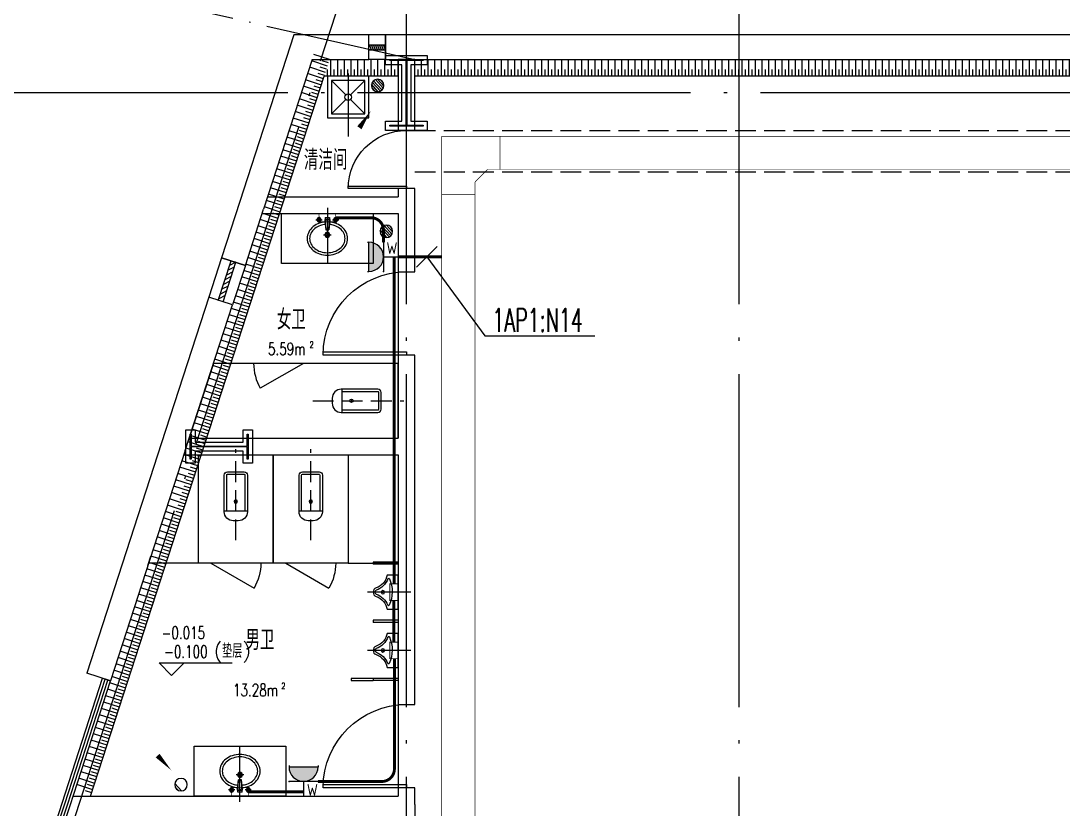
# Model space of a CAD drawing. Extents: x -1396510 to 1250330, y -1892470 to 1623980.
# Drawn here: x -299487 to -286963, y -1296682 to -1287207 of the extents above; entities that cross this region are included whole.
import ezdxf
from ezdxf.enums import TextEntityAlignment as Align

# ---------------------------------------------------------------- set-up
doc = ezdxf.new("R2010")
doc.units = 0
doc.header["$LTSCALE"] = 1000
doc.header["$MEASUREMENT"] = 0
for name, pattern in [('10平面$1$DOTE', [2.4200000000000004, 2, -0.2, 0.02, -0.2]), ('DASH', [0.35, 0.25, -0.1]), ('DOTE', [2.4200000000000004, 2, -0.2, 0.02, -0.2])]:
    doc.linetypes.add(name, pattern=pattern)
doc.layers.get('Defpoints').update_dxf_attribs({"color": 210})
for name, color, linetype in [('10平面$1$A-AXIS-DOTE', 14, '10平面$1$DOTE'), ('99平面图例外参$0$A-HATCH-2', 251, 'Continuous'), ('A-AXIS-DOTE', 14, 'DOTE'), ('A-HATCH-2', 251, 'Continuous'), ('A-LIN-V', 9, 'Continuous'), ('A-WC', 223, 'Continuous'), ('A-WINDOW', 140, 'Continuous'), ('A-彩色打印层', 12, 'Continuous'), ('AS-COLN', 6, 'Continuous'), ('AS-WALL', 40, 'Continuous'), ('CABLETRAY', 4, 'Continuous'), ('DIM-照明', 3, 'Continuous'), ('DIM_SYMB', 3, 'Continuous'), ('EQUIP-插座', 3, 'Continuous'), ('WIRE-照明', 1, 'Continuous'), ('建-墙-幕', 4, 'Continuous'), ('建-房间', 7, 'Continuous'), ('建-标高', 3, 'Continuous'), ('建-门', 4, 'Continuous')]:
    doc.layers.add(name, color=color, linetype=linetype)
doc.layers.add('A-云线2', color=3, linetype='Continuous', plot=False)
doc.styles.add('_TCH_SPACE', font='SIMPLEX', dxfattribs={"height": 5, "bigfont": 'GBCBIG'})
doc.styles.add('_TEL_ATTDEF', font='GBENOR', dxfattribs={"width": 0.8, "height": 3, "bigfont": 'GBCBIG'})
doc.styles.add('_TEL_DIM', font='SIMPLEX', dxfattribs={"width": 0.8, "height": 3.5, "bigfont": 'HZTXT'})
doc.styles.add('A-STANDARD', font='SIMPLEX', dxfattribs={"bigfont": 'GBCBIG'})

# ---------------------------------------------------------------- blocks, each defined once
blk = doc.blocks.new('厕卫')
at = {"layer": 'A-AXIS-DOTE', "color": 0, "linetype": 'DASH'}
blk.add_line((50, -823.114372253418), (50, 271.885627746582), dxfattribs=at)
at = {"layer": 'A-WC', "color": 0}
for p, q in [((-59.78343963623047, -40), (-59.78343963623047, -469.6564288139343)), ((149.7834396362305, -30), (-49.78343963623047, -30)), ((159.7834396362305, -469.6564288139343), (159.7834396362305, -40)), ((189.7834396362305, -469.6564288139343), (-89.78343963623047, -469.6564288139343)), ((350, -1097.23339176178), (-169.6152420043945, -1397.23339176178))]:
    blk.add_line(p, q, dxfattribs=at)
blk.add_lwpolyline([(-400, 202.7666082382202), (-400, -1097.23339176178), (500, -1097.23339176178), (500, 202.7666082382202)], close=True, dxfattribs=at)
blk.add_lwpolyline([(189.7834396362305, -40, 0.4142135623730951), (149.7834396362305, 0), (-49.78343963623047, 0, 0.4142135623730951), (-89.78343963623047, -40), (-89.78343963623047, -479.6564288139343, 0.4142135623730951), (20.21656036376953, -589.6564288139343), (79.78343963623047, -589.6564288139343, 0.4142135623730903), (189.7834396362305, -479.6564288139343)], format="xyb", close=True, dxfattribs=at)
blk.add_circle((50, -358.6146011352539), 20, dxfattribs=at)
for centre, radius, start, end in [((-49.78343963623047, -40), 10, 90, 180), ((149.7834396362305, -40), 10, 0, 90), ((350, -1097.23339176178), 599.9999999999995, 180, 209.9998831151044)]:
    blk.add_arc(centre, radius, start, end, dxfattribs=at)
for p in [(50, 0), (50, -358.6146011352539)]:
    blk.add_point(p, dxfattribs=at)
blk = doc.blocks.new('A$C34D37DA4')
at = {"color": 0, "ltscale": 0.5}
for points in [[(-250.0000003376044, -107.7489576064982), (249.9999996623956, -107.7489576064982), (249.9999996623956, 392.2510423935018), (-250.0000003376044, 392.2510423935018)], [(-200.0000003376044, -57.74895760649815), (199.9999996623956, -57.74895760649815), (199.9999996623956, 342.2510423935018), (-200.0000003376044, 342.2510423935018)]]:
    blk.add_lwpolyline(points, close=True, dxfattribs=at)
for points in [[(-200.0000003376044, 342.2510423935018), (-28.28427158528939, 170.5353136411868)], [(28.28427091008052, 170.5353136411868), (199.9999996623956, 342.2510423935018)], [(-200.0000003376044, -57.74895760649815), (-28.28427158528939, 113.9667711458169)], [(28.28427091008052, 113.9667711458169), (199.9999996623956, -57.74895760649815)]]:
    blk.add_lwpolyline(points, dxfattribs=at)
blk.add_circle((-3.37604433298111e-07, 142.2510423935018), 40, dxfattribs=at)
at = {"layer": 'A-AXIS-DOTE', "color": 0}
blk.add_lwpolyline([(0, 427.4235144928098), (0, -332.5764855071902)], dxfattribs=at)
blk = doc.blocks.new('4324324')
at = {"layer": 'A-HATCH-2', "color": 8, "linetype": 'DASH'}
for p, q in [((-294754.1845332207, 620269.9999995283), (-135554.1845319097, 620269.999994776)), ((-294754.1845332207, 619769.9999995284), (-135554.1845319246, 619769.999994776))]:
    blk.add_line(p, q, dxfattribs=at)
blk = doc.blocks.new('w42343243')
at = {"layer": 'A-HATCH-2', "color": 8}
blk.add_lwpolyline([(-165104.1845319085, 621069.9999961833), (-164604.1845319085, 621069.9999961833), (-164604.1845319085, 620957.9999961833), (-164800.1845319085, 620957.9999961833), (-164800.1845319085, 620281.9999961833), (-164604.1845319085, 620281.9999961833), (-164604.1845319085, 620169.9999961833), (-165104.1845319085, 620169.9999961833), (-165104.1845319085, 620281.9999961833), (-164908.1845319085, 620281.9999961833), (-164908.1845319085, 620957.9999961833), (-165104.1845319085, 620957.9999961833)], close=True, dxfattribs=at)
at = {"layer": 'AS-COLN', "color": 3}
blk.add_lwpolyline([(-165054.1845319085, 621019.9999961833), (-164654.1845319085, 621019.9999961833), (-164654.1845319085, 621007.9999961833), (-164850.1845319085, 621007.9999961833), (-164850.1845319085, 620231.9999961833), (-164654.1845319085, 620231.9999961833), (-164654.1845319085, 620219.9999961833), (-165054.1845319085, 620219.9999961833), (-165054.1845319085, 620231.9999961833), (-164858.1845319085, 620231.9999961833), (-164858.1845319085, 621007.9999961833), (-165054.1845319085, 621007.9999961833)], close=True, dxfattribs=at)
blk = doc.blocks.new('nt66')
at = {"layer": 'A-HATCH-2', "color": 8}
blk.add_lwpolyline([(-195839.9992261842, 766869.9996079458), (-195439.9992261842, 766869.9996079458), (-195439.9992261842, 766757.9996079458), (-195585.9992261842, 766757.9996079458), (-195585.9992261842, 766181.9996079458), (-195439.9992261842, 766181.9996079458), (-195439.9992261842, 766069.9996079458), (-195839.9992261842, 766069.9996079458), (-195839.9992261842, 766181.9996079458), (-195693.9992261842, 766181.9996079458), (-195693.9992261842, 766757.9996079458), (-195839.9992261842, 766757.9996079458)], close=True, dxfattribs=at)
at = {"layer": 'AS-COLN'}
blk.add_lwpolyline([(-195789.9992261842, 766819.9996079458), (-195489.9992261842, 766819.9996079458), (-195489.9992261842, 766807.9996079458), (-195635.9992261842, 766807.9996079458), (-195635.9992261842, 766131.9996079458), (-195489.9992261842, 766131.9996079458), (-195489.9992261842, 766119.9996079458), (-195789.9992261842, 766119.9996079458), (-195789.9992261842, 766131.9996079458), (-195643.9992261842, 766131.9996079458), (-195643.9992261842, 766807.9996079458), (-195789.9992261842, 766807.9996079458)], close=True, dxfattribs=at)
blk = doc.blocks.new('42343')
at = {"rotation": 270}
blk.add_blockref('nt66', (-1063574.184140046, 420830.0007699997), dxfattribs=at)
at = {"layer": 'A-WINDOW'}
blk.add_blockref('w42343243', (-130000.0000000003, 99.99999999976717), dxfattribs=at)
blk = doc.blocks.new('$lvtry$00000224')
at = {"color": 0}
for p, q in [((-362.5000001189765, -1.369509844441253e-06), (-362.5000001189765, -300.0000013695098)), ((-337.5000001189765, -1.369509845972061e-06), (-362.5000001189765, -1.369509844441253e-06)), ((-337.5000001189765, -1.369509845972061e-06), (-337.5000001189765, -300.0000013695098)), ((337.4999998810235, -1.369509844441253e-06), (337.4999998810235, -300.0000013695098)), ((362.4999998810235, -1.369509845972061e-06), (337.4999998810235, -1.369509844441253e-06)), ((362.4999998810235, -1.369509845972061e-06), (362.4999998810235, -300.0000013695098)), ((-337.5000001189765, -300.0000013695098), (-362.5000001189765, -300.0000013695098)), ((362.4999998810235, -300.0000013695098), (337.4999998810235, -300.0000013695098))]:
    blk.add_line(p, q, dxfattribs=at)
at = {"color": 0, "elevation": 1e-08}
blk.add_lwpolyline([(-205, -130.6921668672003), (-205, 0), (205, 0), (205, -130.6921668676659, 0.2680681872429386), (50.76696929242462, -263.4628327437676, -0.3177651244820785), (-5.727633833885193e-08, -299.6467267489061, -0.3177651238976431), (-50.76696929195896, -263.4628327442333, 0.2680681872434905)], format="xyb", close=True, dxfattribs=at)
at = {"color": 0}
blk.add_circle((0, -181.622158779297, 1e-08), 20, dxfattribs=at)
for centre, radius, start, end in [((-152.1659696591087, -115.0054347957484, 1e-08), 10, 114.1083874687021, 248.1393961379835), ((5.09339536074549, -466.4251228258945, 1e-08), 395.0016948295107, 66.66751465096227, 114.1083874687021), ((-242.8073158459738, -340.9316236418672, 1e-08), 233.4306809856922, 19.26394190434416, 68.13939613798351), ((242.8073158459738, -340.9316236418672, 1e-08), 233.4306809856917, 110.4941076083355, 160.7360580956559), ((157.579544424545, -112.9081085743383, 1e-08), 10, 290.4941076083355, 66.66751465096227), ((0.2095041857101023, -256, 1e-08), 23.99999999999859, 199.2639419043441, 269.499839251993), ((-0.2095041857101023, -256, 1e-08), 24.00000000000079, 270.500160748007, 340.7360580956558)]:
    blk.add_arc(centre, radius, start, end, dxfattribs=at)
blk.add_point((0, -181.622158779297, 1e-08), dxfattribs=at)
at = {"layer": 'A-AXIS-DOTE', "color": 0}
blk.add_lwpolyline([(-1.327134668827057e-07, 152.6724720913917), (-1.327134668827057e-07, -367.3275279086083)], dxfattribs=at)
blk = doc.blocks.new('小便器')
at = {"layer": 'A-WC', "color": 8, "xscale": -1, "rotation": 89.99999999999999}
blk.add_blockref('$lvtry$00000224', (2044606.132980346, 1695653.609367371), dxfattribs=at)
blk = doc.blocks.new('45345')
at = {"layer": 'A-WC'}
h = blk.add_hatch(dxfattribs=at)
h.set_pattern_fill('ANSI31', color=0, scale=10, angle=7.69694232914171e-13)
h.set_pattern_definition([(30.00000000072439, (40598742844.53468, 3385776346.450553), (-7.937500000173811, 13.74815328497761), [])])
edge = h.paths.add_edge_path()
edge.add_arc((40598742441.34776, 3385774511.717568), 50, 0, 360)
at = {"layer": 'A-WC', "color": 0}
blk.add_circle((40598742441.34776, 3385774511.717568), 50, dxfattribs=at)
blk = doc.blocks.new('343243')
at = {"layer": '10平面$1$A-AXIS-DOTE', "color": 0}
blk.add_lwpolyline([(-137039.1845359175, 783549.9999155595), (-137039.1845291465, 784209.9999155595)], dxfattribs=at)
at = {"layer": 'A-WC', "color": 0}
for p, q in [((-137084.2437445717, 783874.9999160218), (-136994.125320595, 783874.9999150973)), ((-137039.1845330456, 783829.9407035712), (-137039.1845321211, 783920.0591275479)), ((-137070.6291553337, 783706.5430113167), (-137055.8879810546, 783814.2154559261)), ((-137064.1845347106, 783667.647857158), (-137055.8879810546, 783814.2154559261)), ((-137056.3608064828, 783804.1132499352), (-137022.0082601383, 783804.1132495828)), ((-137055.8879810546, 783814.2154559261), (-137022.4810853592, 783814.2154555834)), ((-137014.1845347106, 783667.6478566449), (-137022.4810853592, 783814.2154555834)), ((-137007.7399132893, 783706.5430106715), (-137022.4810853592, 783814.2154555834)), ((-137175.6989661359, 783693.99991696), (-137102.6701027446, 783693.9999162109)), ((-137139.1845348148, 783657.4854848898), (-137139.1845340656, 783730.5143482811)), ((-137064.1845347106, 783667.647857158), (-137070.6291553337, 783706.5430113167)), ((-137064.1845347106, 783667.647857158), (-137014.1845347106, 783667.6478566449)), ((-137063.069927619, 783687.3385976467), (-137015.2991413982, 783687.3385971566)), ((-137014.1845347106, 783667.6478566449), (-137007.7399132893, 783706.5430106715)), ((-136975.6989661359, 783693.9999149082), (-136902.6701027446, 783693.9999141591)), ((-136939.1845348148, 783657.485482838), (-136939.1845340656, 783730.5143462293))]:
    blk.add_line(p, q, dxfattribs=at)
for points in [[(-137068.5861527328, 783721.4655052931, -0.05503366445282638), (-137132.052788923, 783734.964308203, -0.0888493983857469), (-137208.3990421116, 783776.3516643569, -0.1049875008758899), (-137263.2745701811, 783843.1668952166, -0.1201703710503755), (-137282.0112499413, 783919.9999180507, -0.120170371050088), (-137263.2745686047, 783996.8329405003, -0.1049875008761855), (-137208.3990391642, 784063.6481702342, -0.08884939838595049), (-137132.0527851261, 784105.0355248217, -0.08005155327522542), (-137039.1845300698, 784119.9999155595, -0.08005155327514211)], [(-137064.5138742414, 783751.2102306456, -0.05606644776381915), (-137122.6293239315, 783763.445851482, -0.08884939838590888), (-137189.6757487428, 783799.7917643017, -0.1049875008761085), (-137236.6424184022, 783856.9773438561, -0.1201703710500949), (-137252.0112499413, 783919.9999177429, -0.1201703710501435), (-137236.642417109, 783983.0224913144, -0.1049875008761313), (-137189.6757462764, 784040.2080699052, -0.08884939838588762), (-137122.6293207193, 784076.5539813492, -0.08005155327528395), (-137039.1845303776, 784089.9999155595, -0.08005155327526944)], [(-137039.1845300698, 784119.9999155595, -0.08005155327514211), (-136946.3162753206, 784105.0355229162, -0.08884939838606445), (-136869.9700221316, 784063.6481667622, -0.1049875008760499), (-136815.0944940622, 783996.8329359024, -0.120170371050193), (-136796.357814302, 783919.9999130684, -0.1201703710501875), (-136815.0944956387, 783843.1668906187, -0.1049875008760622), (-136869.9700250791, 783776.3516608849, -0.08884939838584911), (-136946.316279117, 783734.9643062975, -0.05503366445274368), (-137009.7829155841, 783721.4655046898, -0.0800515532754416)], [(-137039.1845303776, 784089.9999155595, -0.08005155327526944), (-136955.7397403118, 784076.5539796371, -0.0888493983858896), (-136888.6933155005, 784040.2080668174, -0.1049875008761153), (-136841.7266458411, 783983.022487263, -0.1201703710501367), (-136826.357814302, 783919.9999133762, -0.1201703710501367), (-136841.7266471343, 783856.9773398046, -0.1049875008761155), (-136888.6933179669, 783799.7917612139, -0.08884939838591054), (-136955.7397435241, 783763.4458497699, -0.05606644776380701), (-137013.8551934652, 783751.2102301259, -0.08005155327530532)]]:
    blk.add_lwpolyline(points, format="xyb", dxfattribs=at)
for centre, radius in [((-137039.1845325833, 783874.9999155595), 30), ((-137039.1845325833, 783874.9999155595), 20), ((-137139.1845344402, 783693.9999165855), 25), ((-137139.1845344402, 783693.9999165855), 15), ((-136939.1845344402, 783693.9999145336), 25), ((-136939.1845344402, 783693.9999145336), 15)]:
    blk.add_circle(centre, radius, dxfattribs=at)
for centre, start, end in [((-137040.368334685, 783694.7285667062), 80.52522821089455, 279.4747706136177), ((-137038.0007341804, 783694.7285666818), 260.5252282108945, 99.47477061338024)]:
    blk.add_arc(centre, 7.191400878313289, start, end, dxfattribs=at)
blk = doc.blocks.new('*U25')
at = {"color": 0}
blk.add_lwpolyline([(500, 0), (499.9999999999999, 1000), (459.9999999999999, 1000), (460, 0)], close=True, dxfattribs=at)
blk.add_arc((500, 0), 1000, 90, 180, dxfattribs=at)
blk = doc.blocks.new('*U24')
at = {"color": 0, "xscale": 0.001, "yscale": 0.001, "zscale": 0.001}
blk.add_blockref('*U25', (0, 0), dxfattribs=at)
blk = doc.blocks.new('*U52')
at = {"color": 0}
for p, q in [((-250.000000492626, 149.9999999983263), (250.0000005524926, 149.9999999983263)), ((250.0000005524344, 29.99999999988336), (-250.0000004925678, 29.99999999988336)), ((-250.0000004925678, -30.00000000011664), (-190.0000004925679, 29.99999999988336)), ((-190.0000004925678, -30.00000000011664), (-130.0000004925679, 29.99999999988336)), ((-130.0000004925678, -30.00000000011664), (-70.0000004925679, 29.99999999988336)), ((-70.0000004925678, -30.00000000011664), (-10.00000049256792, 29.99999999988336)), ((-10.00000049256781, -30.00000000011664), (49.99999950743208, 29.99999999988336)), ((49.99999950743216, -30.00000000011664), (109.9999995074321, 29.99999999988336)), ((109.9999995074322, -30.00000000011664), (169.9999995074321, 29.99999999988336)), ((169.9999995074322, -30.00000000011664), (229.9999995074321, 29.99999999988336)), ((250.0000005524344, -30.00000000011664), (-250.0000004925678, -30.00000000011664)), ((-250.000000492626, -150.0000000016737), (250.0000005524926, -150.0000000016737))]:
    blk.add_line(p, q, dxfattribs=at)
for points in [[(-250.000000492626, -150.0000000016737), (-250.000000492626, 149.9999999983263)], [(250.0000005524926, -150.0000000016737), (250.0000005524926, 149.9999999983263)]]:
    blk.add_lwpolyline(points, dxfattribs=at)
blk = doc.blocks.new('*U51')
at = {"color": 0, "xscale": 0.001999999996058992, "yscale": 0.003333333333333334, "zscale": 0.001999999996058992}
blk.add_blockref('*U52', (0, 0), dxfattribs=at)
blk = doc.blocks.new('99平面图例外参$0$$LinePat$填挖边坡')
at = {"color": 0}
for p, q in [((0, 0), (0, -1500)), ((300, 0), (300, -600))]:
    blk.add_line(p, q, dxfattribs=at)
at = {"layer": 'Defpoints', "color": 0}
blk.add_point((600, 0), dxfattribs=at)
blk = doc.blocks.new('世赫3#厂房一层0821')
at = {"layer": 'A-AXIS-DOTE', "color": 8, "ltscale": 2}
for p, q in [((17999.99999999994, -79979.99999618402), (17999.99999999983, 5503.960313379066)), ((22000, -79979.99999618402), (21999.99999999994, 5500.000003815978)), ((190814.1845319086, -9.313225746154785e-10), (-5155.815468091401, 0))]:
    blk.add_line(p, q, dxfattribs=at)
at = {"layer": 'A-AXIS-DOTE', "color": 8}
blk.add_line((4525.087790402467, 3490.052031769068), (18100.00000015192, 400.0000039687147), dxfattribs=at)
at = {"layer": 'A-AXIS-DOTE', "color": 8, "linetype": 'DASH'}
blk.add_line((16874.11901948159, -3700.000000013039), (17969.11901948159, -3700.000000013039), dxfattribs=at)
at = {"layer": 'A-AXIS-DOTE', "color": 8, "ltscale": 2}
blk.add_lwpolyline([(-2450.928048321512, -59462.80605295976), (19193.04229731491, 7244.413640843472)], dxfattribs=at)
at = {"layer": 'A-LIN-V'}
for p, q in [((14205.93062788848, -8449.999999986496), (17012.54541199631, 200.0520010828041)), ((17900.00000013801, 200.0520010828041), (17012.54541199631, 200.0520010828041)), ((30946, 200.0520010828041), (18100.00000014028, 200.0520010828041))]:
    blk.add_line(p, q, dxfattribs=at)
at = {"layer": 'A-WC', "color": 8}
for p, q in [((16764.1845319086, -3250.000000013039), (16244.5692899042, -3550.000000013039)), ((17227.57696292107, -3839.783439649269), (17227.57696292107, -3560.216560376808)), ((17657.233391735, -3590.216560376808), (17227.57696292107, -3590.216560376808)), ((17667.233391735, -3799.783439649269), (17667.233391735, -3600.216560376808)), ((17227.57696292107, -3809.783439649269), (17657.233391735, -3809.783439649269)), ((17599.9999999245, -7037.500000010128), (17336.2255918241, -7037.500000010128)), ((17336.2255918241, -7037.500000010128), (17336.2255918241, -7047.500000010128)), ((17336.2255918241, -7047.500000010128), (17336.2255918241, -7057.500000010128)), ((17336.2255918241, -7057.500000010128), (17336.2255918241, -7062.500000010128)), ((17336.2255918241, -7062.500000010128), (17599.9999999245, -7062.500000010128))]:
    blk.add_line(p, q, dxfattribs=at)
at = {"layer": 'A-WC'}
for p, q in [((15536.2255918241, -5650.000000000116), (14904.16056240961, -5650.000000000233)), ((17299.99999992613, -5650.000000000349), (17899.99999992439, -5650.000000000116))]:
    blk.add_line(p, q, dxfattribs=at)
at = {"layer": 'A-WC', "color": 8}
for points in [[(16500.0000000557, -1449.999998300918), (17600.0000000557, -1449.999998300918), (17600.00000005559, -2049.999998300918), (16500.0000000557, -2049.999998300569), (16500.0000000557, -1449.999996629427)], [(16549.99999980262, -8450.000000000116), (15449.99999980262, -8450.000000000116), (15449.99999980262, -7850.000000000116), (16549.99999980262, -7850.000000000466), (16549.99999980262, -8450.000001671608)]]:
    blk.add_lwpolyline(points, dxfattribs=at)
blk.add_lwpolyline([(17899.99999997322, -3250.000000013039), (15682.86980959011, -3250.000000013039), (15390.85384190996, -4149.999999996275), (17899.99999997322, -4150.000000013039)], close=True, dxfattribs=at)
blk.add_lwpolyline([(17657.233391735, -3839.783439649269, 0.4142135623730951), (17697.233391735, -3799.783439649269), (17697.233391735, -3600.216560376808, 0.4142135623730951), (17657.233391735, -3560.216560376808), (17217.57696292107, -3560.216560376808, 0.4142135623730951), (17107.57696292107, -3670.216560376808), (17107.57696292107, -3729.783439649269, 0.4142135623730903), (17217.57696292107, -3839.783439649269)], format="xyb", close=True, dxfattribs=at)
blk.add_circle((17338.61879059975, -3700.000000013039), 20, dxfattribs=at)
at = {"layer": 'A-WC'}
blk.add_arc((16764.1845319086, -3250.000000013039), 599.9999999999995, 180, 209.999883114438, dxfattribs=at)
at = {"layer": 'A-WC', "color": 8}
for centre, start, end in [((17657.233391735, -3600.216560376808), 0, 90), ((17657.233391735, -3799.783439649269), 270, 0)]:
    blk.add_arc(centre, 10, start, end, dxfattribs=at)
for p in [(17338.61879059975, -3700.000000013039), (17697.233391735, -3700.000000013039)]:
    blk.add_point(p, dxfattribs=at)
at = {"layer": 'A-彩色打印层'}
blk.add_line((14894.011090916, -5681.280907056178), (14930.50491304387, -5568.806099002366), dxfattribs=at)
at = {"layer": 'AS-WALL'}
for p, q in [((16649.11603718294, 700.052001069659), (15998.972174829, -1303.706494531684)), ((17549.99999992599, 700.052001074388), (16649.11603718294, 700.052001069659)), ((17549.99999992756, 400.052001074388), (17549.99999992599, 700.052001074388)), ((31699.99999434442, 700.0520011486677), (17749.99999992599, 700.052001075438)), ((17749.99999992599, 700.052001075438), (17749.99999992756, 400.0520010754379)), ((16867.1736620687, 400.0520010708036), (16284.32747380853, -1396.293498718555)), ((16867.1736620687, 400.0520010708036), (17549.99999992756, 400.052001074388)), ((17749.99999992756, 400.0520010754379), (31399.99999446574, 400.0520011470929)), ((17900.00000015192, 400.0000039726129), (17900.00000011878, -449.9999966431074)), ((18100.00000015192, 400.0000039687147), (17900.00000015192, 400.0000039726129)), ((18100.00000011879, -449.9999966509039), (18100.00000015192, 400.0000039687147)), ((17900.00000011878, -449.9999966431074), (18100.00000011879, -449.9999966509039)), ((16331.79418334284, -1249.999996626228), (17900.0000000876, -1249.999996635364)), ((18100.0000000915, -1149.999996650901), (17900.0000000915, -1149.999996643104)), ((17900.0000000915, -1149.999996643104), (17900.0000000876, -1249.999996635364)), ((18100.0000000837, -1349.999996635946), (18100.0000000915, -1149.999996650901)), ((15998.972174829, -1303.706494531681), (15779.55232391696, -1979.963575197905)), ((18100.0000000525, -2150.000000032771), (18100.0000000837, -1349.999996635946)), ((16064.9076228965, -2072.550579384783), (16284.32747380853, -1396.293498718559)), ((16266.90174607758, -1449.999996625851), (17900.00000007981, -1449.999996635365)), ((17900.00000007981, -1449.999996635365), (17900.00000005251, -2150.000000024971)), ((15779.55232391696, -1979.963575197905), (16064.9076228965, -2072.550579384783)), ((17900.00000005251, -2150.000000024971), (18100.0000000525, -2150.000000032771)), ((15625.2406499681, -2455.555741100952), (15058.0318333874, -4203.706497901789)), ((15910.59594894763, -2548.14274528783), (15625.2406499681, -2455.555741100952)), ((15343.38713236693, -4296.293502088665), (15910.59594894763, -2548.14274528783)), ((18100.0000000135, -3150.00000003277), (17900.00000001351, -3150.000000024971)), ((17900.00000001351, -3150.000000024971), (17899.99999997451, -4150.000000010494)), ((18099.99999997061, -4250.000000010943), (18100.0000000135, -3150.00000003277)), ((15058.03183338739, -4203.706497901801), (14159.27975048556, -6973.681307836884)), ((15390.85384190128, -4149.999999996197), (17899.99999997451, -4150.000000010494)), ((18099.9999998495, -7350.000000014717), (18099.99999997061, -4250.000000010943)), ((15343.38713236694, -4296.293502088653), (14444.63504946511, -7066.268312023737)), ((15325.96140463602, -4349.999999995829), (17899.9999999667, -4350.000000010494)), ((17899.9999999667, -4350.000000010494), (17899.9999998495, -7350.000000006904)), ((14444.63504946511, -7066.268312023737), (14159.27975048556, -6973.681307836884)), ((17899.9999998495, -7350.000000006904), (18099.9999998495, -7350.000000014717)), ((18099.99999981044, -8350.000000014736), (17899.99999981043, -8350.000000006923)), ((17899.99999981043, -8350.000000006923), (17899.99999980653, -8450.000000010488)), ((18099.99999980262, -8550.00000001106), (18099.99999981044, -8350.000000014736)), ((13995.66644069842, -8449.99999998826), (17899.99999980653, -8450.000000010488)), ((18099.99999980262, -8550.00000001106), (18099.99999979063, -8850.00000001106))]:
    blk.add_line(p, q, dxfattribs=at)
at = {"layer": 'DIM_SYMB', "color": 8}
for points in [[(17273.16889097559, -656.367529541254, 0, 0, 0), (17570.00000013132, -219.999996184255, 0, 64.00000000000001, 0), (17435.01413115104, -418.4409576202449, 0, 0, 0)], [(14654.1845321242, -7579.999999915133, 0, 0, 0), (15174.1845319086, -8139.999996184022, 0, 64.00000000000001, 0), (15010.87626751253, -7964.129558702494, 0, 0, 0)]]:
    blk.add_lwpolyline(points, format="xyseb", dxfattribs=at)
at = {"layer": '建-墙-幕'}
for p, q in [((13863.09495877207, -8534.568832623301), (14349.51661647193, -7035.405977294776)), ((13894.80110310313, -8544.856277532952), (14381.22276080299, -7045.693422204426)), ((13926.50724743419, -8555.1437224426), (14412.92890513405, -7055.980867114074)), ((13958.21339176525, -8565.431167352252), (14444.63504946511, -7066.268312023724)), ((14349.51661647193, -7035.405977294776), (14444.63504946511, -7066.268312023724)), ((13765.75630287419, -8834.568832622717), (13863.09495877207, -8534.5688326233)), ((13797.46244720525, -8844.856277532368), (13894.80110310313, -8544.85627753295)), ((13829.16859153631, -8855.14372244202), (13926.50724743419, -8555.143722442603)), ((13860.87473586737, -8865.431167351671), (13958.21339176525, -8565.431167352253))]:
    blk.add_line(p, q, dxfattribs=at)
at = {"layer": '建-标高', "color": 8}
for p, q in [((15177.79967473086, -6999.999996184022), (15027.79967473086, -6849.999996184022)), ((15027.79967473086, -6849.999996184022), (15907.79967473086, -6849.999996184022)), ((15177.79967473086, -6999.999996184022), (15327.79967473086, -6849.999996184022))]:
    blk.add_line(p, q, dxfattribs=at)
at = {"layer": '建-门'}
for p, q in [((17900.0000000525, -2150.000000024971), (17900.0000000135, -3150.000000024971)), ((17899.9999998495, -7350.00000000692), (17899.99999981043, -8350.00000000692))]:
    blk.add_line(p, q, dxfattribs=at)
at = {"color": 8, "xscale": -1}
for p in [(15999.99999992613, -4552.766608238337), (16899.99999992613, -4552.766608238569)]:
    blk.add_blockref('厕卫', p, dxfattribs=at)
at = {"color": 8, "rotation": 180.0000000000122}
for p in [(2062506.13298128, 1689653.609367913), (2062506.13298128, 1688953.609367914)]:
    blk.add_blockref('小便器', p, dxfattribs=at)
at = {"layer": '99平面图例外参$0$A-HATCH-2', "color": 203, "yscale": 0.1333333333333333, "zscale": 0.1333333333333333}
for p, xscale, rotation in [((17052.68347665924, 323.7584493421771), 0.1336816803580045, 252.0237134181385), ((17077.43784925726, 400.0520010754699), 0.1336816803580045, 252.0237134181385), ((17093.22310185113, 200.0520011683058), 0.1344628163811462, 179.9999999990455), ((17173.90079167982, 200.0520011669617), 0.1344628163811462, 179.9999999990455), ((17254.57848150851, 200.0520011656177), 0.1344628163811462, 179.9999999990455), ((17335.2561713372, 200.0520011642736), 0.1344628163811462, 179.9999999990455), ((17415.93386116589, 200.0520011629295), 0.1344628163811462, 179.9999999990455), ((17496.61155099457, 200.0520011615855), 0.1344628163811462, 179.9999999990455), ((17577.28924082326, 200.0520011602414), 0.1344628163811462, 179.9999999990455), ((17657.96693065195, 200.0520011588973), 0.1344628163811462, 179.9999999990455), ((17738.64462048063, 200.0520011575533), 0.1344628163811462, 179.9999999990455), ((17819.32231030932, 200.0520011562092), 0.1344628163811462, 179.9999999990455), ((17900.00000013801, 200.0520011548651), 0.1344628163811462, 179.9999999990455), ((18180.28750013941, 200.05200115015), 0.1338124999985388, 179.9999999990436), ((18260.57500013853, 200.0520011488098), 0.1338124999985388, 179.9999999990436), ((18340.86250013765, 200.0520011474695), 0.1338124999985388, 179.9999999990436), ((18421.15000013677, 200.0520011461293), 0.1338124999985388, 179.9999999990436), ((18501.4375001359, 200.052001144789), 0.1338124999985388, 179.9999999990436), ((18581.72500013502, 200.0520011434488), 0.1338124999985388, 179.9999999990436), ((18662.01250013414, 200.0520011421086), 0.1338124999985388, 179.9999999990436), ((18742.30000013327, 200.0520011407683), 0.1338124999985388, 179.9999999990436), ((18822.58750013239, 200.0520011394281), 0.1338124999985388, 179.9999999990436), ((18902.87500013151, 200.0520011380879), 0.1338124999985388, 179.9999999990436), ((18983.16250013064, 200.0520011367476), 0.1338124999985388, 179.9999999990436), ((19063.45000012976, 200.0520011354074), 0.1338124999985388, 179.9999999990436), ((19143.73750012888, 200.0520011340672), 0.1338124999985388, 179.9999999990436), ((19224.02500012801, 200.0520011327269), 0.1338124999985388, 179.9999999990436), ((19304.31250012713, 200.0520011313867), 0.1338124999985388, 179.9999999990436), ((19384.60000012625, 200.0520011300464), 0.1338124999985388, 179.9999999990436), ((19464.88750012538, 200.0520011287062), 0.1338124999985388, 179.9999999990436), ((19545.1750001245, 200.0520011273659), 0.1338124999985388, 179.9999999990436), ((19625.46250012362, 200.0520011260257), 0.1338124999985388, 179.9999999990436), ((19705.75000012275, 200.0520011246855), 0.1338124999985388, 179.9999999990436), ((19786.03750012187, 200.0520011233452), 0.1338124999985388, 179.9999999990436), ((19866.32500012099, 200.052001122005), 0.1338124999985388, 179.9999999990436), ((19946.61250012011, 200.0520011206648), 0.1338124999985388, 179.9999999990436), ((20026.90000011924, 200.0520011193245), 0.1338124999985388, 179.9999999990436), ((20107.18750011836, 200.0520011179843), 0.1338124999985388, 179.9999999990436), ((20187.47500011748, 200.052001116644), 0.1338124999985388, 179.9999999990436), ((20267.76250011661, 200.0520011153038), 0.1338124999985388, 179.9999999990436), ((20348.05000011573, 200.0520011139636), 0.1338124999985388, 179.9999999990436), ((20428.33750011486, 200.0520011126233), 0.1338124999985388, 179.9999999990436), ((20508.62500011398, 200.0520011112831), 0.1338124999985388, 179.9999999990436), ((20588.9125001131, 200.0520011099428), 0.1338124999985388, 179.9999999990436), ((20669.20000011223, 200.0520011086026), 0.1338124999985388, 179.9999999990436), ((20749.48750011135, 200.0520011072624), 0.1338124999985388, 179.9999999990436), ((20829.77500011047, 200.0520011059221), 0.1338124999985388, 179.9999999990436), ((20910.06250010959, 200.0520011045819), 0.1338124999985388, 179.9999999990436), ((20990.35000010872, 200.0520011032417), 0.1338124999985388, 179.9999999990436), ((21070.63750010784, 200.0520011019014), 0.1338124999985388, 179.9999999990436), ((21150.92500010697, 200.0520011005612), 0.1338124999985388, 179.9999999990436), ((21231.21250010609, 200.0520010992209), 0.1338124999985388, 179.9999999990436), ((21311.50000010521, 200.0520010978807), 0.1338124999985388, 179.9999999990436), ((21391.78750010434, 200.0520010965405), 0.1338124999985388, 179.9999999990436), ((21472.07500010346, 200.0520010952002), 0.1338124999985388, 179.9999999990436), ((21552.36250010258, 200.05200109386), 0.1338124999985388, 179.9999999990436), ((21632.6500001017, 200.0520010925198), 0.1338124999985388, 179.9999999990436), ((21712.93750010083, 200.0520010911795), 0.1338124999985388, 179.9999999990436), ((21793.22500009995, 200.0520010898393), 0.1338124999985388, 179.9999999990436), ((21873.51250009907, 200.052001088499), 0.1338124999985388, 179.9999999990436), ((21953.8000000982, 200.0520010871588), 0.1338124999985388, 179.9999999990436), ((22034.08750009732, 200.0520010858185), 0.1338124999985388, 179.9999999990436), ((22114.37500009644, 200.0520010844783), 0.1338124999985388, 179.9999999990436), ((22194.66250009557, 200.0520010831381), 0.1338124999985388, 179.9999999990436), ((22274.95000009469, 200.0520010817978), 0.1338124999985388, 179.9999999990436), ((22355.23750009381, 200.0520010804576), 0.1338124999985388, 179.9999999990436), ((22435.52500009294, 200.0520010791174), 0.1338124999985388, 179.9999999990436), ((22515.81250009206, 200.0520010777771), 0.1338124999985388, 179.9999999990436), ((22596.10000009118, 200.0520010764369), 0.1338124999985388, 179.9999999990436), ((22676.38750009031, 200.0520010750967), 0.1338124999985388, 179.9999999990436), ((22756.67500008943, 200.0520010737564), 0.1338124999985388, 179.9999999990436), ((22836.96250008855, 200.0520010724162), 0.1338124999985388, 179.9999999990436), ((22917.25000008768, 200.0520010710759), 0.1338124999985388, 179.9999999990436), ((22997.5375000868, 200.0520010697357), 0.1338124999985388, 179.9999999990436), ((23077.82500008592, 200.0520010683954), 0.1338124999985388, 179.9999999990436), ((23158.11250008504, 200.0520010670552), 0.1338124999985388, 179.9999999990436), ((23238.40000008417, 200.052001065715), 0.1338124999985388, 179.9999999990436), ((23318.68750008329, 200.0520010643747), 0.1338124999985388, 179.9999999990436), ((23398.97500008241, 200.0520010630345), 0.1338124999985388, 179.9999999990436), ((23479.26250008154, 200.0520010616943), 0.1338124999985388, 179.9999999990436), ((23559.55000008066, 200.052001060354), 0.1338124999985388, 179.9999999990436), ((23639.83750007979, 200.0520010590138), 0.1338124999985388, 179.9999999990436), ((23720.12500007891, 200.0520010576736), 0.1338124999985388, 179.9999999990436), ((23800.41250007803, 200.0520010563333), 0.1338124999985388, 179.9999999990436), ((23880.70000007715, 200.0520010549931), 0.1338124999985388, 179.9999999990436), ((23960.98750007628, 200.0520010536528), 0.1338124999985388, 179.9999999990436), ((24041.2750000754, 200.0520010523126), 0.1338124999985388, 179.9999999990436), ((24121.56250007452, 200.0520010509723), 0.1338124999985388, 179.9999999990436), ((24201.85000007365, 200.0520010496321), 0.1338124999985388, 179.9999999990436), ((24282.13750007277, 200.0520010482919), 0.1338124999985388, 179.9999999990436), ((24362.42500007189, 200.0520010469516), 0.1338124999985388, 179.9999999990436), ((24442.71250007102, 200.0520010456114), 0.1338124999985388, 179.9999999990436), ((24523.00000007014, 200.0520010442712), 0.1338124999985388, 179.9999999990436), ((24603.28750006927, 200.0520010429309), 0.1338124999985388, 179.9999999990436), ((24683.57500006839, 200.0520010415907), 0.1338124999985388, 179.9999999990436), ((24763.86250006751, 200.0520010402504), 0.1338124999985388, 179.9999999990436), ((24844.15000006663, 200.0520010389102), 0.1338124999985388, 179.9999999990436), ((24924.43750006576, 200.05200103757), 0.1338124999985388, 179.9999999990436), ((25004.72500006488, 200.0520010362297), 0.1338124999985388, 179.9999999990436), ((25085.012500064, 200.0520010348895), 0.1338124999985388, 179.9999999990436), ((25165.30000006313, 200.0520010335493), 0.1338124999985388, 179.9999999990436), ((25245.58750006225, 200.052001032209), 0.1338124999985388, 179.9999999990436), ((25325.87500006137, 200.0520010308688), 0.1338124999985388, 179.9999999990436), ((25406.1625000605, 200.0520010295285), 0.1338124999985388, 179.9999999990436), ((25486.45000005962, 200.0520010281883), 0.1338124999985388, 179.9999999990436), ((25566.73750005874, 200.052001026848), 0.1338124999985388, 179.9999999990436), ((25647.02500005787, 200.0520010255078), 0.1338124999985388, 179.9999999990436), ((25727.31250005699, 200.0520010241676), 0.1338124999985388, 179.9999999990436), ((25807.60000005611, 200.0520010228273), 0.1338124999985388, 179.9999999990436), ((25887.88750005524, 200.0520010214871), 0.1338124999985388, 179.9999999990436), ((25968.17500005436, 200.0520010201469), 0.1338124999985388, 179.9999999990436), ((17027.92910406122, 247.4648976088843), 0.1336816803580045, 252.0237134181385), ((16978.42035886517, 94.87779414229874), 0.1336816803580045, 252.0237134181385), ((17003.17473146319, 171.1713458755915), 0.1336816803580045, 252.0237134181385), ((16928.91161366913, -57.70930932428683), 0.1336816803580045, 252.0237134181385), ((16953.66598626715, 18.58424240900592), 0.1336816803580045, 252.0237134181385), ((16904.15724107111, -134.0028610575797), 0.1336816803580045, 252.0237134181385), ((16854.64849587507, -286.5899645241652), 0.1336816803580045, 252.0237134181385), ((16879.40286847309, -210.2964127908724), 0.1336816803580045, 252.0237134181385), ((16829.89412327704, -362.883516257458), 0.1336816803580045, 252.0237134181385), ((16780.385378081, -515.4706197240436), 0.1336816803580045, 252.0237134181385), ((16805.13975067902, -439.1770679907509), 0.1336816803580045, 252.0237134181385), ((16730.87663288496, -668.0577231906293), 0.1336816803580045, 252.0237134181385), ((16755.63100548298, -591.7641714573364), 0.1336816803580045, 252.0237134181385), ((16706.12226028694, -744.3512749239221), 0.1336816803580045, 252.0237134181385), ((16656.6135150909, -896.9383783905075), 0.1336816803580045, 252.0237134181385), ((16681.36788768892, -820.6448266572147), 0.1336816803580045, 252.0237134181385), ((16607.10476989485, -1049.525481857093), 0.1336816803580045, 252.0237134181385), ((16631.85914249287, -973.2319301238003), 0.1336816803580045, 252.0237134181385), ((16582.35039729683, -1125.819033590386), 0.1336816803580045, 252.0237134181385), ((16532.84165210079, -1278.406137056972), 0.1336816803580045, 252.0237134181385), ((16557.59602469881, -1202.112585323679), 0.1336816803580045, 252.0237134181385), ((16483.33290690475, -1430.993240523557), 0.1336816803580045, 252.0237134181385), ((16508.08727950277, -1354.699688790264), 0.1336816803580045, 252.0237134181385), ((16458.57853430673, -1507.28679225685), 0.1336816803580045, 252.0237134181385), ((16409.06978911068, -1659.873895723435), 0.1336816803580045, 252.0237134181385), ((16433.8241617087, -1583.580343990143), 0.1336816803580045, 252.0237134181385), ((16359.56104391464, -1812.460999190021), 0.1336816803580045, 252.0237134181385), ((16384.31541651266, -1736.167447456728), 0.1336816803580045, 252.0237134181385), ((16334.80667131662, -1888.754550923314), 0.1336816803580045, 252.0237134181385), ((16285.29792612058, -2041.341654389899), 0.1336816803580045, 252.0237134181385), ((16310.0522987186, -1965.048102656606), 0.1336816803580045, 252.0237134181385), ((16260.54355352255, -2117.635206123192), 0.1336816803580045, 252.0237134181385), ((16211.03480832651, -2270.222309589778), 0.1336816803580045, 252.0237134181385), ((16235.78918092453, -2193.928757856485), 0.1336816803580045, 252.0237134181385), ((16161.52606313047, -2422.809413056363), 0.1336816803580045, 252.0237134181385), ((16186.28043572849, -2346.515861323071), 0.1336816803580045, 252.0237134181385), ((16136.77169053245, -2499.102964789656), 0.1336816803580045, 252.0237134181385), ((16087.2629453364, -2651.690068256242), 0.1336816803580045, 252.0237134181385), ((16112.01731793443, -2575.396516522949), 0.1336816803580045, 252.0237134181385), ((16037.75420014036, -2804.277171722827), 0.1336816803580045, 252.0237134181385), ((16062.50857273838, -2727.983619989535), 0.1336816803580045, 252.0237134181385), ((16012.99982754234, -2880.57072345612), 0.1336816803580045, 252.0237134181385), ((15963.4910823463, -3033.157826922706), 0.1336816803580045, 252.0237134181385), ((15988.24545494432, -2956.864275189413), 0.1336816803580045, 252.0237134181385), ((15913.98233715026, -3185.744930389291), 0.1336816803580045, 252.0237134181385), ((15938.73670974828, -3109.451378655999), 0.1336816803580045, 252.0237134181385), ((15889.22796455223, -3262.038482122584), 0.1336816803580045, 252.0237134181385), ((15839.71921935619, -3414.62558558917), 0.1336816803580045, 252.0237134181385), ((15864.47359195421, -3338.332033855877), 0.1336816803580045, 252.0237134181385), ((15790.21047416015, -3567.212689055755), 0.1336816803580045, 252.0237134181385), ((15814.96484675817, -3490.919137322463), 0.1336816803580045, 252.0237134181385), ((15765.45610156213, -3643.506240789048), 0.1336816803580045, 252.0237134181385), ((15715.94735636608, -3796.093344255633), 0.1336816803580045, 252.0237134181385), ((15740.70172896411, -3719.799792522341), 0.1336816803580045, 252.0237134181385), ((15691.19298376806, -3872.386895988927), 0.1336816803580045, 252.0237134181385), ((15641.68423857202, -4024.973999455512), 0.1336816803580045, 252.0237134181385), ((15666.43861117004, -3948.680447722219), 0.1336816803580045, 252.0237134181385), ((15592.17549337598, -4177.561102922098), 0.1336816803580045, 252.0237134181385), ((15616.929865974, -4101.267551188805), 0.1336816803580045, 252.0237134181385), ((15567.42112077796, -4253.854654655391), 0.1336816803580045, 252.0237134181385), ((15517.91237558191, -4406.441758121976), 0.1336816803580045, 252.0237134181385), ((15542.66674817994, -4330.148206388682), 0.1336816803580045, 252.0237134181385), ((15468.40363038587, -4559.028861588561), 0.1336816803580045, 252.0237134181385), ((15493.15800298389, -4482.735309855268), 0.1336816803580045, 252.0237134181385), ((15443.64925778785, -4635.322413321855), 0.1336816803580045, 252.0237134181385), ((15394.14051259181, -4787.90951678844), 0.1336816803580045, 252.0237134181385), ((15418.89488518983, -4711.615965055147), 0.1336816803580045, 252.0237134181385), ((15344.63176739577, -4940.496620255026), 0.1336816803580045, 252.0237134181385), ((15369.38613999379, -4864.203068521733), 0.1336816803580045, 252.0237134181385), ((15319.87739479774, -5016.790171988318), 0.1336816803580045, 252.0237134181385), ((15270.3686496017, -5169.377275454904), 0.1336816803580045, 252.0237134181385), ((15295.12302219972, -5093.083723721611), 0.1336816803580045, 252.0237134181385), ((15245.61427700368, -5245.670827188196), 0.1336816803580045, 252.0237134181385), ((15196.10553180764, -5398.257930654782), 0.1336816803580045, 252.0237134181385), ((15220.85990440566, -5321.964378921489), 0.1336816803580045, 252.0237134181385), ((15146.5967866116, -5550.845034121367), 0.1336816803580045, 252.0237134181385), ((15171.35115920962, -5474.551482388075), 0.1336816803580045, 252.0237134181385), ((15121.84241401357, -5627.138585854661), 0.1336816803580045, 252.0237134181385), ((15072.33366881753, -5779.725689321246), 0.1336816803580045, 252.0237134181385), ((15097.08804141555, -5703.432137587954), 0.1336816803580045, 252.0237134181385), ((15022.82492362149, -5932.312792787832), 0.1336816803580045, 252.0237134181385), ((15047.57929621951, -5856.01924105454), 0.1336816803580045, 252.0237134181385), ((14998.07055102347, -6008.606344521124), 0.1336816803580045, 252.0237134181385), ((14948.56180582742, -6161.19344798771), 0.1336816803580045, 252.0237134181385), ((14973.31617842544, -6084.899896254417), 0.1336816803580045, 252.0237134181385), ((14899.05306063138, -6313.780551454296), 0.1336816803580045, 252.0237134181385), ((14923.8074332294, -6237.486999721003), 0.1336816803580045, 252.0237134181385), ((14874.29868803336, -6390.074103187589), 0.1336816803580045, 252.0237134181385), ((14824.78994283732, -6542.661206654174), 0.1336816803580045, 252.0237134181385), ((14849.54431543534, -6466.367654920881), 0.1336816803580045, 252.0237134181385), ((14775.28119764127, -6695.24831012076), 0.1336816803580045, 252.0237134181385), ((14800.0355702393, -6618.954758387467), 0.1336816803580045, 252.0237134181385), ((14750.52682504325, -6771.541861854053), 0.1336816803580045, 252.0237134181385), ((14701.01807984721, -6924.128965320638), 0.1336816803580045, 252.0237134181385), ((14725.77245244523, -6847.835413587345), 0.1336816803580045, 252.0237134181385), ((14676.26370724919, -7000.42251705393), 0.1336816803580045, 252.0237134181385), ((14626.75496205315, -7153.009620520516), 0.1336816803580045, 252.0237134181385), ((14651.50933465117, -7076.716068787224), 0.1336816803580045, 252.0237134181385), ((14577.2462168571, -7305.596723987102), 0.1336816803580045, 252.0237134181385), ((14602.00058945513, -7229.303172253809), 0.1336816803580045, 252.0237134181385), ((14552.49184425908, -7381.890275720395), 0.1336816803580045, 252.0237134181385), ((14502.98309906304, -7534.47737918698), 0.1336816803580045, 252.0237134181385), ((14527.73747166106, -7458.183827453688), 0.1336816803580045, 252.0237134181385), ((14453.474353867, -7687.064482653566), 0.1336816803580045, 252.0237134181385), ((14478.22872646502, -7610.770930920273), 0.1336816803580045, 252.0237134181385), ((14428.71998126898, -7763.358034386859), 0.1336816803580045, 252.0237134181385), ((14379.21123607293, -7915.945137853445), 0.1336816803580045, 252.0237134181385), ((14403.96560867095, -7839.651586120151), 0.1336816803580045, 252.0237134181385), ((14329.70249087689, -8068.53224132003), 0.1336816803580045, 252.0237134181385), ((14354.45686347491, -7992.238689586737), 0.1336816803580045, 252.0237134181385), ((14304.94811827887, -8144.825793053324), 0.1336816803580045, 252.0237134181385), ((14255.43937308283, -8297.412896519909), 0.1336816803580045, 252.0237134181385), ((14280.19374568085, -8221.119344786615), 0.1336816803580045, 252.0237134181385), ((14230.68500048481, -8373.7064482532), 0.1336816803580045, 252.0237134181385)]:
    blk.add_blockref('99平面图例外参$0$$LinePat$填挖边坡', p, dxfattribs=dict(at, xscale=xscale, rotation=rotation))
at = {"layer": 'A-LIN-V', "xscale": -1.5, "yscale": 1.5, "zscale": 1.5, "rotation": 342.0237134181253}
for p in [(56357955497.44033, -23625323082.34337), (56357953135.31825, -23625331485.35682)]:
    blk.add_blockref('45345', p, dxfattribs=at)
at = {"layer": 'A-LIN-V', "color": 8, "xscale": -1.5, "yscale": 1.5, "zscale": 1.5, "rotation": 342.0237134181253}
blk.add_blockref('45345', (56357955601.13372, -23625324835.35681), dxfattribs=at)
at = {"layer": 'A-WC', "color": 8}
blk.add_blockref('A$C34D37DA4', (17299.99999999895, -192.1990412328159), dxfattribs=at)
at = {"layer": 'A-WINDOW', "yscale": -300, "zscale": 300}
for p, xscale, rotation in [((17649.99999992677, 550.0520010749129), 200, 180.0000000003008), ((15845.0741364323, -2264.053160242865), 500.000000985252, 252.0237134181314)]:
    blk.add_blockref('*U51', p, dxfattribs=dict(at, xscale=xscale, rotation=rotation))
at = {"layer": 'A-WINDOW'}
for name, p in [('42343', (312854.1845319087, -620719.999996184)), ('4324324', (312854.1845319086, -620719.999996184))]:
    blk.add_blockref(name, p, dxfattribs=at)
at = {"layer": 'A-WINDOW', "color": 8, "xscale": -1}
for p, rotation in [((154089.1845362412, 782169.9999172123), 180), ((-121039.1845363826, -792069.9999155133), 359.9999999999804)]:
    blk.add_blockref('343243', p, dxfattribs=dict(at, rotation=rotation))
at = {"layer": '建-门', "zscale": 199.9999999999998}
for p, xscale, yscale, rotation in [((18000.00000010514, -799.9999966470061), 700, -700, 269.9999999977665), ((18000.000000033, -2650.000000028871), 1000, -1000, 269.9999999977655), ((17999.99999982996, -7850.000000010827), 1000, -1000, 269.9999999977616)]:
    blk.add_blockref('*U24', p, dxfattribs=dict(at, xscale=xscale, yscale=yscale, rotation=rotation))
at = {"layer": '建-房间', "color": 8, "style": '_TCH_SPACE'}
for s, p in [('清洁间', (16768.84715794104, -924.99999601522)), ('女卫', (16443.28027658945, -2844.999996184022)), ('男卫', (16067.26963829158, -6694.999996184022))]:
    blk.add_text(s, height=241.1347517730497, dxfattribs=at).set_placement(p)
at = {"layer": '建-房间', "color": 8, "style": '_TCH_SPACE', "width": 0.7058823529411765}
for s, height, p in [('5.59m', 148.75, (16336.6845319086, -3150.720935820253)), ('2', 74.375, (16836.6845319086, -3063.220935820253)), ('13.28m', 148.75, (15916.6845319086, -7250.937496184022)), ('2', 74.375, (16496.6845319086, -7163.437496184022))]:
    blk.add_text(s, height=height, dxfattribs=at).set_placement(p)
at = {"layer": '建-标高', "color": 7, "style": 'A-STANDARD', "width": 0.7058823529411765}
for s, p in [('-0.015', (15059.1845319086, -6562.499996184022)), ('-0.100', (15089.1845319086, -6789.999996184022))]:
    blk.add_text(s, height=148.75, dxfattribs=at).set_placement(p)
at = {"layer": '建-标高', "color": 7, "style": 'A-STANDARD'}
blk.add_text('(垫层)', height=168.7943262411347, dxfattribs=at).set_placement((15684.1845319086, -6789.999996184022))
blk = doc.blocks.new('$equip$00001764')
for p, q in [((-0.5, 1.049999999999272), (-0.5, 1)), ((-0.5, 1), (0.5, 1)), ((0.5, 1.049999999999272), (0.5, 1)), ((0.5, 0.5), (-0.5, 0.5)), ((0, 0.5), (0, 0))]:
    blk.add_line(p, q)
blk.add_arc((0, 1), 0.500000000000025, 180, 0)
for p in [(-0.5, 0.5), (0.5, 0.5), (0, 0)]:
    blk.add_point(p)
for points in [[(0.4330127018911298, 0.75), (-0.4330127018911298, 0.75), (0.5, 1), (-0.5, 1)], [(0.25, 0.5669872981052322), (-0.25, 0.5669872981052322), (0.4330127018911298, 0.75), (-0.4330127018911298, 0.75)], [(0, 0.5), (0, 0.5), (0.25, 0.5669872981052322), (-0.25, 0.5669872981052322)]]:
    blk.add_solid(points)
at = {"color": 7, "style": '_TEL_DIM'}
blk.add_attdef('$TEXT$', text='', height=0.4, dxfattribs=at).set_placement((0.3030595533709857, 0.2110205339395179), align=Align.MIDDLE_CENTER)
at = {"color": 7, "style": '_TEL_DIM', "flags": 1}
blk.add_attdef('A', text='', height=2e-05, dxfattribs=at).set_placement((0, 0), align=Align.MIDDLE_CENTER)

msp = doc.modelspace()

# ---------------------------------------------------------------- linework, layer by layer
at = {"layer": 'CABLETRAY', "const_width": 7.5}
for points in [[(-293729.9999985481, -1288593.960309563), (-294429.9999985481, -1288593.960309563)], [(-294429.9999985481, -1288593.960309563), (-294429.9999985481, -1289293.960309563)], [(-293729.9999985481, -1288993.960309563), (-293729.9999985481, -1288593.960309563)], [(-293729.9999985481, -1288593.960309563), (-135970, -1288593.960309563)], [(-293729.9999985481, -1288993.960309563), (-293729.9999985481, -1288593.960309563)], [(-294029.9999985481, -1289143.960309563), (-293879.9999985481, -1288993.960309563)], [(-293879.9999985481, -1288993.960309563), (-293729.9999985481, -1288993.960309563)], [(-135970, -1288993.960309563), (-293729.9999985481, -1288993.960309563)], [(-294029.9999985481, -1289293.960309563), (-294029.9999985481, -1289143.960309563)], [(-294429.9999985481, -1289293.960309563), (-294029.9999985481, -1289293.960309563)], [(-294429.9999985481, -1303579.627126698), (-294429.9999985481, -1289293.960309563)], [(-294429.9999985481, -1289293.960309563), (-294029.9999985481, -1289293.960309563)], [(-294029.9999985481, -1289293.960309563), (-294029.9999985481, -1303579.627126698)]]:
    msp.add_lwpolyline(points, dxfattribs=at)
at = {"layer": 'DIM-照明'}
msp.add_line((-294486.2563132924, -1289920.216622856), (-294733.7436867076, -1290167.703996271), dxfattribs=at)
for points in [[(-294610, -1290043.960309563), (-293910, -1290993.960309563)], [(-293910, -1290993.960309563), (-292591, -1290993.960309563)]]:
    msp.add_lwpolyline(points, dxfattribs=at)
at = {"layer": 'WIRE-照明', "color": 1, "linetype": 'Continuous', "const_width": 10}
for points in [[(-295904.1845308663, -1289523.960310004), (-295704.1845308663, -1289523.960310004), (-295704.1845308663, -1289623.960310004), (-295904.1845308663, -1289623.960310004)], [(-294954.1845306139, -1293973.960313404), (-294954.1845306139, -1294173.960313404), (-295054.1845306139, -1294173.960313404), (-295054.1845306139, -1293973.960313404)], [(-294954.1845320258, -1294673.960313403), (-294954.1845320258, -1294873.960313403), (-295054.1845320258, -1294873.960313403), (-295054.1845320258, -1294673.960313403)], [(-296954.1845331313, -1296423.960313379), (-296754.1845331313, -1296423.960313379), (-296754.1845331313, -1296523.960313379), (-296954.1845331313, -1296523.960313379)]]:
    msp.add_lwpolyline(points, close=True, dxfattribs=at)
at = {"layer": 'WIRE-照明', "linetype": 'Continuous', "const_width": 35}
for points in [[(-295704.1845308663, -1289573.960310004), (-295279.1845317567, -1289573.960310004)], [(-295129.1845317567, -1289868.960309563), (-295129.1845317567, -1289723.960310004)], [(-295000, -1293973.960313404), (-295000, -1290043.960309563)], [(-294954.1845317567, -1290043.960309563), (-294429.9999985481, -1290043.960309563)], [(-295004.1845306139, -1294173.960313404), (-295004.1845320258, -1294673.960313403)], [(-294998.4932111343, -1296198.96031338), (-294998.4932111343, -1294873.960313403)], [(-295914.9999999991, -1296348.96031338), (-295148.4932111343, -1296348.96031338)], [(-296754.1845331313, -1296473.960309563), (-296089.9999999991, -1296473.960309563)]]:
    msp.add_lwpolyline(points, dxfattribs=at)
for points in [[(-295129.1845317567, -1289723.960310004, 0.4142135623733224), (-295279.1845317567, -1289573.960310004)], [(-295148.4932111343, -1296348.96031338, 0.4142135623733224), (-294998.4932111343, -1296198.96031338)]]:
    msp.add_lwpolyline(points, format="xyb", dxfattribs=at)

# ---------------------------------------------------------------- block references
at = {"layer": 'A-云线2'}
msp.add_blockref('世赫3#厂房一层0821', (-312854.1845319086, -1288073.960313379), dxfattribs=at)
at = {"layer": 'EQUIP-插座'}
ref = msp.add_blockref('$equip$00001764', (-294954.1845317567, -1290043.960309563), dxfattribs=dict(at, xscale=350, yscale=350, zscale=350, rotation=90))
ref.add_attrib('$TEXT$', 'W', dxfattribs={"layer": '0', "color": 7, "height": 140, "style": '_TEL_ATTDEF'}).set_placement((-295028.0417186357, -1289937.889465884), align=Align.MIDDLE_CENTER)
ref = msp.add_blockref('$equip$00001764', (-296089.9999999991, -1296523.96031338), dxfattribs=dict(at, xscale=350, yscale=350, zscale=350))
ref.add_attrib('$TEXT$', 'W', dxfattribs={"layer": '0', "color": 7, "height": 140, "style": '_TEL_ATTDEF'}).set_placement((-295983.9291563192, -1296450.103126501), align=Align.MIDDLE_CENTER)

# ---------------------------------------------------------------- texts
at = {"layer": 'DIM-照明', "color": 7, "style": '_TEL_DIM', "width": 0.6}
msp.add_text('1AP1:N14', height=280, dxfattribs=at).set_placement((-293822.5, -1290943.960309563))

doc.saveas('drawing.dxf')
